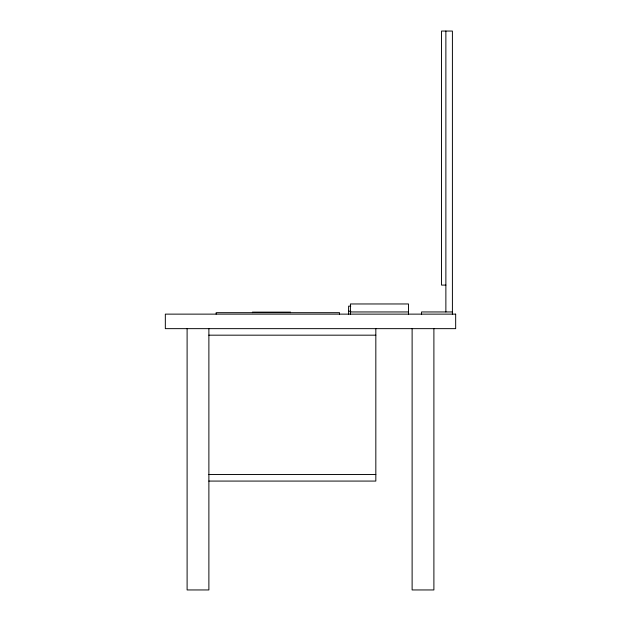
<?xml version="1.0" encoding="UTF-8"?>
<svg xmlns="http://www.w3.org/2000/svg" width="621" height="621" viewBox="0 0 621 621"><rect width="100%" height="100%" fill="white"/><g stroke="black" fill="none" stroke-linecap="round" stroke-linejoin="round"><path stroke-width="0.93" d="M445.87 285.093L441.515 285.093L441.515 31.05L452.406 31.05L452.406 314.133M350.787 306.145L348.606 306.145L348.606 314.133M348.606 311.23L350.787 311.23M350.423 311.952L408.486 311.952M452.406 311.952L421.55 311.952L421.55 314.133M208.881 335.177L375.829 335.177M208.881 474.537L375.829 474.537M208.881 481.073L375.829 481.073L375.829 328.649M445.87 31.05L445.87 311.952M433.893 328.649L433.893 589.95L412.119 589.95L412.119 328.649M408.486 314.133L408.486 303.964L350.423 303.964L350.423 314.133M339.532 314.133L339.532 312.681L216.139 312.681L216.139 314.133M290.543 312.681L290.543 312.13L252.429 312.13L252.429 312.681M208.881 328.649L208.881 589.95L187.107 589.95L187.107 328.649M455.667 314.133L165.333 314.133L165.333 328.649L455.667 328.649L455.667 314.133"/></g></svg>
